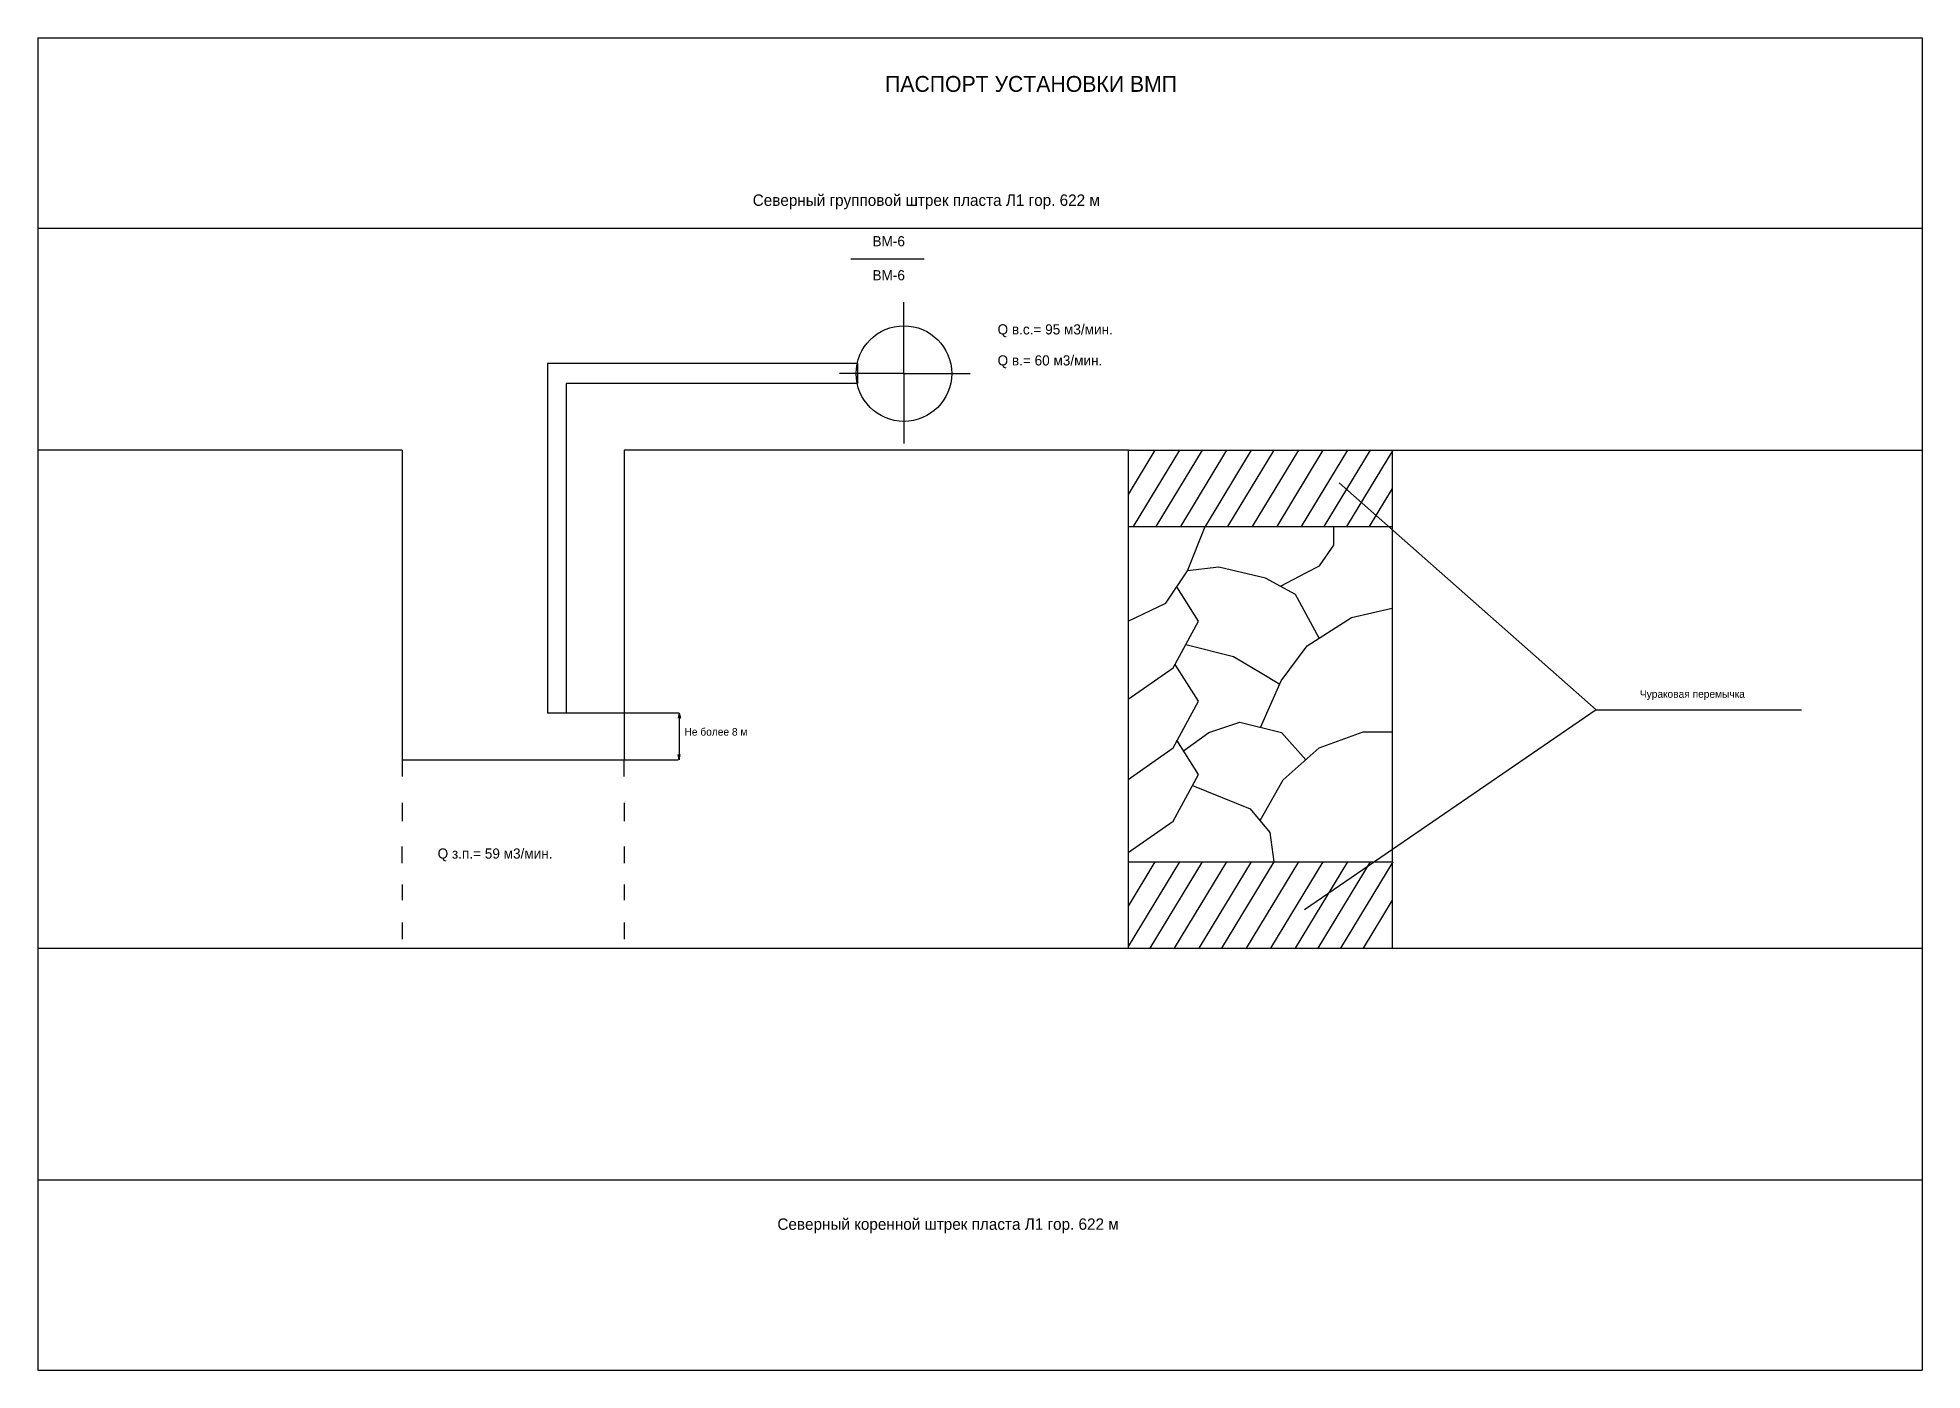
# Model space of a CAD drawing. Header units: millimetres. Extents: x 427 to 3397, y -1080 to 1020.
import ezdxf

# ---------------------------------------------------------------- set-up
doc = ezdxf.new("R2010")
doc.units = ezdxf.units.MM

msp = doc.modelspace()

# ---------------------------------------------------------------- linework, layer by layer
for p, q in [((426.8, 1020.4), (3396.8, 1020.4)), ((426.8, 1020.4), (426.8, -1079.6)), ((3396.8, 1020.4), (3396.8, -1079.6)), ((426.8, 720.4), (3396.8, 720.4)), ((1708.3, 671.8), (1823.7, 671.8)), ((1791.9, 491.1), (1791.9, 603.4)), ((1718.8, 506.8), (1230.4, 506.8)), ((1230.4, 506.8), (1230.4, -44.1)), ((1718.8, 506.8), (1718.8, 475.5)), ((1718.8, 475.5), (1259.7, 475.5)), ((1259.7, 475.5), (1259.7, -44.1)), ((1791.9, 491.1), (1690.4, 491.1)), ((1791.9, 491.1), (1896.3, 491.1)), ((1791.9, 491.1), (1791.9, 381)), ((1001.1, 370.4), (426.8, 370.4)), ((1001.1, 370.4), (1001.1, -117.4)), ((2145.2, 370.4), (1351.1, 370.4)), ((1351.1, 370.4), (1351.1, -117.4)), ((2145.2, 370.4), (2145.2, -414.6)), ((2187.5, 370.4), (2145.2, 300.5)), ((2145.2, 370.4), (3396.8, 370.4)), ((2226.2, 370.4), (2153.3, 250.1)), ((2261.9, 370.4), (2189, 250.1)), ((2300.5, 370.4), (2227.7, 250.1)), ((2339.2, 370.4), (2266.4, 250.1)), ((2374.9, 370.4), (2302, 250.1)), ((2413.6, 370.4), (2340.7, 250.1)), ((2452.2, 370.4), (2379.4, 250.1)), ((2490.9, 370.4), (2418, 250.1)), ((2526.6, 370.4), (2453.7, 250.1)), ((2562.3, 370.4), (2489.4, 250.1)), ((2561.2, 370.4), (2561.2, -414.6)), ((3396.8, 370.4), (3396.8, 370.4)), ((2477.9, 318.7), (2882.6, -38.9)), ((2561.2, 309.8), (2525.1, 250.1)), ((2145.2, 250.1), (2561.2, 250.1)), ((2238.9, 180.3), (2266.4, 250.1)), ((2469.2, 220.6), (2469.2, 250.1)), ((1230.4, 233.2), (1230.4, 233.2)), ((2446.7, 188.4), (2469.2, 220.6)), ((2204.9, 129.3), (2238.9, 180.3)), ((2288.3, 186.1), (2238.9, 180.3)), ((2361.5, 168.9), (2288.3, 186.1)), ((2426.1, 177.5), (2446.7, 188.4)), ((2255.9, 101), (2221.9, 154.8)), ((2408.9, 143.1), (2361.5, 168.9)), ((2385.2, 156), (2426.1, 177.5)), ((2145.2, 101), (2204.9, 129.3)), ((2446.1, 74.2), (2408.9, 143.1)), ((2497.4, 106.6), (2561.2, 121.4)), ((2216.2, 27.4), (2255.9, 101)), ((2427.2, 62.3), (2497.4, 106.6)), ((2236.1, 64.2), (2311.5, 45.4)), ((2386.6, 7), (2427.2, 62.3)), ((2255.9, -25.2), (2219.2, 32.9)), ((2311.5, 45.4), (2353.8, 20)), ((2145.2, -22.1), (2216.2, 27.4)), ((2353.8, 20), (2384.3, 1.8)), ((2354, -66.5), (2386.6, 7)), ((2216.2, -98.8), (2255.9, -25.2)), ((1437.8, -44.1), (1230.4, -44.1)), ((1437.8, -44.1), (1436.2, -52.1)), ((1437.8, -44.1), (1437.8, -117.4)), ((1437.8, -44.1), (1439.6, -52)), ((2272.4, -74.6), (2321.4, -58.3)), ((2321.4, -58.3), (2386.7, -74.6)), ((2882.6, -38.9), (2423.1, -353.7)), ((2882.6, -38.9), (3206.3, -38.9)), ((2255.9, -140.6), (2221.9, -86.8)), ((2232.5, -103.6), (2272.4, -74.6)), ((2386.7, -74.6), (2425.1, -117.8)), ((2446.4, -98.9), (2515.8, -73.7)), ((2515.8, -73.7), (2561.2, -73.7)), ((1001.1, -117.4), (1436.1, -117.4)), ((1001.1, -117.4), (1001.1, -143.7)), ((1351.1, -143.7), (1351.1, -117.4)), ((1437.8, -117.4), (1436.1, -109.4)), ((1437.8, -117.4), (1439.5, -109.4)), ((2145.2, -148.3), (2216.2, -98.8)), ((2389.5, -149.3), (2446.4, -98.9)), ((2216.2, -214.2), (2255.9, -140.6)), ((2246.5, -158), (2337.8, -194.7)), ((2353.3, -213.3), (2389.5, -149.3)), ((1001.1, -185.2), (1001.1, -214.2)), ((1351.1, -183.6), (1351.1, -183.6)), ((1351.1, -185.2), (1351.1, -214.2)), ((2337.8, -194.7), (2368.8, -231.9)), ((2145.2, -263.7), (2216.2, -214.2)), ((2368.8, -231.9), (2374.9, -278.1)), ((1001.1, -280.6), (1001.1, -254.4)), ((1351.1, -254.4), (1351.1, -280.6)), ((2145.2, -278.1), (2561.2, -278.1)), ((2187.5, -278.1), (2145.2, -348.1)), ((2226.2, -278.1), (2145.2, -411.9)), ((2261.9, -278.1), (2179.3, -414.6)), ((2300.5, -278.1), (2217.9, -414.6)), ((2339.2, -278.1), (2256.6, -414.6)), ((2374.9, -278.1), (2292.3, -414.6)), ((2413.6, -278.1), (2331, -414.6)), ((2452.2, -278.1), (2369.6, -414.6)), ((2490.9, -278.1), (2408.3, -414.6)), ((2526.6, -278.1), (2444, -414.6)), ((2562.3, -278.1), (2479.7, -414.6)), ((1001.1, -313.8), (1001.1, -338.7)), ((1351.1, -313.8), (1351.1, -338.7)), ((2561.2, -338.8), (2515.4, -414.6)), ((1001.1, -373.8), (1001.1, -400.4)), ((1351.1, -373.8), (1351.1, -400.4)), ((426.8, -414.6), (1001.1, -414.6)), ((1001.1, -414.6), (1351.1, -414.6)), ((1351.1, -414.6), (3396.8, -414.6)), ((1351.1, -414.6), (1351.1, -414.6)), ((426.8, -779.6), (3396.8, -779.6)), ((426.8, -1079.6), (3396.8, -1079.6))]:
    msp.add_line(p, q)
msp.add_circle((1791.9, 491.1), 75.3)
for p in [(3396.8, 720.4), (2145.2, 370.4), (3396.8, 370)]:
    msp.add_point(p)

# ---------------------------------------------------------------- texts
for s, height, p in [('ПАСПОРТ УСТАНОВКИ ВМП', 25, (1762.2, 935.1)), ('Северный групповой штрек пласта Л1 гор. 622 м', 18, (1553.6, 755.4)), ('ВМ-6', 16, (1742.4, 691.7)), ('ВМ-6', 16, (1742.4, 638.1)), ('Q в.с.= 95 м3/мин.', 16, (1939.5, 552.8)), ('Q в.= 60 м3/мин.', 16, (1939.5, 503.9)), ('Чураковая перемычка', 12, (2951.7, -19.8)), ('Не более 8 м', 12, (1446.1, -79.4)), ('Q з.п.= 59 м3/мин.', 16, (1057.1, -273.2)), ('Северный коренной штрек пласта Л1 гор. 622 м', 18, (1592.5, -858.2))]:
    msp.add_text(s, height=height).set_placement(p)

doc.saveas('drawing.dxf')
